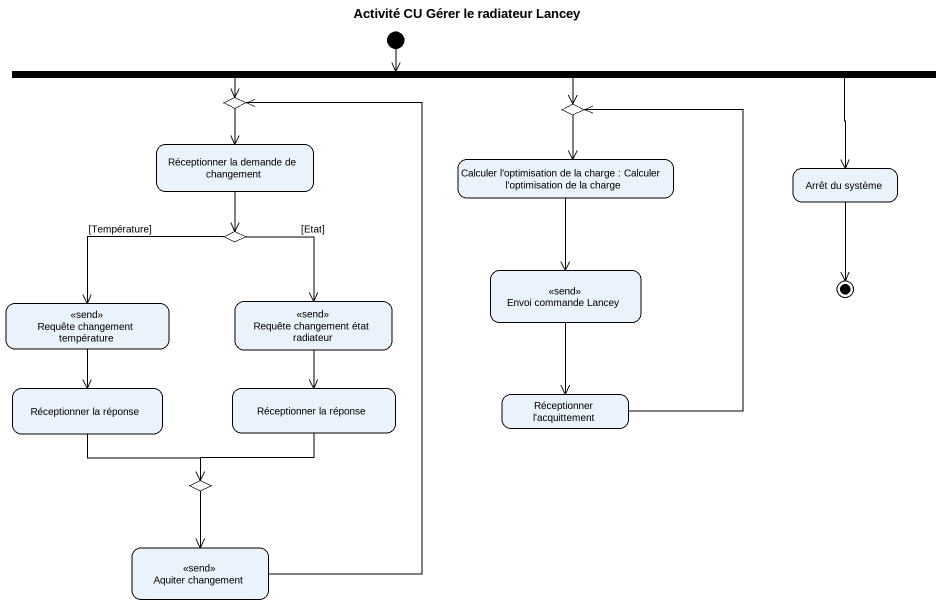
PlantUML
@startuml
title Activité CU Gérer le radiateur Lancey
hide empty description
state fork1 <<fork>>
state choice1 <<choice>>
state choice2 <<choice>>
state "Réceptionner la demande de changement" as Réceptionner_la_demande_de
state "Calculer l’optimisation de la charge : Calculer l’optimisation de la charge" as Calculer_l_optimisation_de
state "Arrêt du système" as Arrêt_du_système
state choice3 <<choice>>
state "Envoi commande Lancey" as Envoi_commande_Lancey <<send>>
state "Requête changement température" as Requête_changement <<send>>
state "Requête changement état radiateur" as Requête_changement_état <<send>>
state "Réceptionner la réponse" as Réceptionner_la_réponse
state "Réceptionner la réponse" as Réceptionner_la_réponse_2
state "Réceptionner l'acquittement" as Réceptionner_l_acquittement
state choice4 <<choice>>
state "Aquiter changement" as Aquiter_changement <<send>>
[*] -right-> fork1
fork1 -left-> choice1
fork1 -right-> choice2
fork1 -right-> Arrêt_du_système
choice1 --> Réceptionner_la_demande_de
choice2 --> Calculer_l_optimisation_de
Réceptionner_la_demande_de --> choice3
Calculer_l_optimisation_de --> Envoi_commande_Lancey
choice3 --> Requête_changement : [Température]
choice3 --> Requête_changement_état : [Etat]
Envoi_commande_Lancey --> Réceptionner_l_acquittement
Requête_changement --> Réceptionner_la_réponse
Requête_changement_état --> Réceptionner_la_réponse_2
Réceptionner_la_réponse --> choice4
Réceptionner_la_réponse_2 --> choice4
Réceptionner_l_acquittement -up-> choice2
choice4 --> Aquiter_changement
Aquiter_changement -up-> choice1
Arrêt_du_système --> [*]
@enduml
